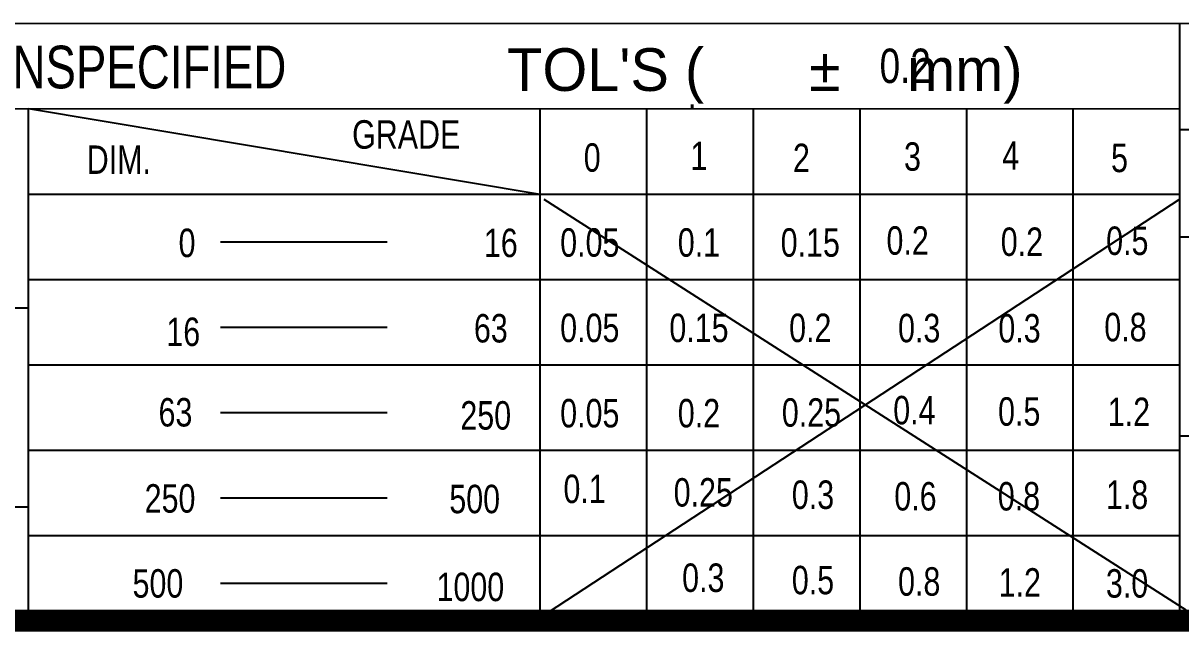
# Model space of a CAD drawing. Header units: millimetres. Extents: x -1 to 407, y -1 to 283.
# Drawn here: x 206.3 to 260.4, y -0.5 to 27.9 of the extents above; entities that cross this region are included whole.
import ezdxf
from ezdxf.enums import TextEntityAlignment as Align

# ---------------------------------------------------------------- set-up
doc = ezdxf.new("R2010")
doc.units = ezdxf.units.MM
doc.header["$LTSCALE"] = 23.1
doc.layers.get('0').update_dxf_attribs({"linetype": 'CONTINUOUS'})
doc.styles.add('TEXTSTYLE_2', font='txt', dxfattribs={"width": 0.8})
doc.styles.add('TEXTSTYLE_5', font='txt', dxfattribs={"width": 1.011905})
doc.styles.add('TEXTSTYLE_6', font='gdt', dxfattribs={"width": 1.011905})

msp = doc.modelspace()

# ---------------------------------------------------------------- linework, layer by layer
at = {"color": 7, "linetype": 'Continuous'}
for p, q in [((109.517, 27.882), (405.995, 27.894)), ((260.341, 0), (260.341, 27.888)), ((109.541, 23.899), (260.341, 23.904)), ((206.557, 23.904), (230.461, 19.92)), ((206.557, 0), (206.557, 23.904)), ((230.461, 0), (230.461, 23.904)), ((235.441, 0), (235.441, 23.904)), ((240.421, 0), (240.421, 23.904)), ((245.401, 0), (245.401, 23.904)), ((250.381, 0), (250.381, 23.904)), ((255.361, 0), (255.361, 23.904)), ((277.192, 22.908), (260.341, 22.908)), ((206.557, 19.92), (260.341, 19.92)), ((230.637, 19.678), (260.616, 0.51)), ((260.33, 19.678), (230.837, 0.382)), ((260.341, 17.928), (325.412, 17.928)), ((215.529, 17.692), (223.322, 17.692)), ((206.557, 15.936), (260.341, 15.936)), ((139.036, 14.608), (206.557, 14.608)), ((215.529, 13.708), (223.322, 13.708)), ((206.557, 11.952), (260.341, 11.952)), ((215.529, 9.724), (223.322, 9.724)), ((260.341, 8.632), (325.412, 8.632)), ((206.557, 7.968), (260.341, 7.968)), ((215.529, 5.74), (223.322, 5.74)), ((139.036, 5.312), (206.557, 5.312)), ((206.557, 3.984), (260.341, 3.984)), ((215.529, 1.756), (223.322, 1.756))]:
    msp.add_line(p, q, dxfattribs=at)
at = {"color": 7, "linetype": 'Continuous', "const_width": 1.033}
msp.add_lwpolyline([(0, 0), (405.995, 0)], dxfattribs=at)

# ---------------------------------------------------------------- texts
at = {"color": 7, "linetype": 'Continuous'}
for s, height, style, width, p in [('UNSPECIFIED', 1.99197, 'TEXTSTYLE_2', 0.8, (204.279, 24.851)), ("TOL'S (", 1.992, 'TEXTSTYLE_5', 1.011905, (228.919, 24.732)), ('   mm)', 1.992, 'TEXTSTYLE_5', 1.011905, (245.353, 24.732))]:
    msp.add_text(s, height=height, dxfattribs=dict(at, style=style, width=width)).set_placement(p)
at = {"color": 7, "linetype": 'Continuous', "style": 'TEXTSTYLE_2', "width": 0.8}
for s, height, p in [('0.2', 1.6067, (247.511, 25.1)), ('.', 1.328, (237.565, 23.899)), ('GRADE', 1.328, (224.204, 22.036)), ('DIM.', 1.328, (210.782, 20.859)), ('0', 1.328, (232.891, 20.96)), ('1', 1.328, (237.877, 21.033)), ('2', 1.328, (242.662, 20.941)), ('3', 1.328, (247.849, 21.005)), ('4', 1.328, (252.433, 21.051)), ('5', 1.328, (257.519, 20.941)), ('0.2', 1.328, (247.623, 17.085)), ('0.5', 1.328, (257.884, 17.075)), ('0', 1.328, (213.967, 16.975)), ('16', 1.328, (228.623, 16.975)), ('0.05', 1.328, (232.778, 16.993)), ('0.1', 1.328, (237.877, 16.993)), ('0.15', 1.328, (243.077, 16.993)), ('0.2', 1.328, (252.961, 17.029)), ('16', 1.328, (213.791, 12.825)), ('63', 1.328, (228.157, 12.99)), ('0.05', 1.328, (232.778, 13.009)), ('0.15', 1.328, (237.877, 13.009)), ('0.2', 1.328, (243.077, 13.009)), ('0.3', 1.328, (248.164, 12.999)), ('0.3', 1.328, (252.848, 12.99)), ('0.8', 1.328, (257.796, 13.044)), ('63', 1.328, (213.426, 9.068)), ('0.05', 1.328, (232.778, 9.025)), ('0.2', 1.328, (237.877, 9.025)), ('0.25', 1.328, (243.131, 9.059)), ('0.4', 1.328, (247.938, 9.169)), ('0.5', 1.328, (252.835, 9.105)), ('1.2', 1.328, (257.96, 9.087)), ('250', 1.328, (227.918, 8.923)), ('0.1', 1.328, (232.536, 5.493)), ('0.25', 1.328, (238.079, 5.33)), ('0.3', 1.328, (243.203, 5.22)), ('0.6', 1.328, (247.988, 5.147)), ('0.8', 1.328, (252.823, 5.147)), ('1.8', 1.328, (257.872, 5.22)), ('250', 1.328, (213.174, 5.047)), ('500', 1.328, (227.402, 5.02)), ('500', 1.328, (212.608, 1.08)), ('1000', 1.328, (227.2, 0.916)), ('0.3', 1.328, (238.079, 1.346)), ('0.5', 1.328, (243.203, 1.236)), ('0.8', 1.328, (248.164, 1.171)), ('1.2', 1.328, (252.861, 1.126)), ('3.0', 1.328, (257.872, 1.08))]:
    msp.add_text(s, height=height, dxfattribs=at).set_placement(p, align=Align.CENTER)
at = {"color": 7, "linetype": 'Continuous', "style": 'TEXTSTYLE_6'}
msp.add_text('`', height=1.992, dxfattribs=at).set_placement((243.029, 24.732))

doc.saveas('drawing.dxf')
